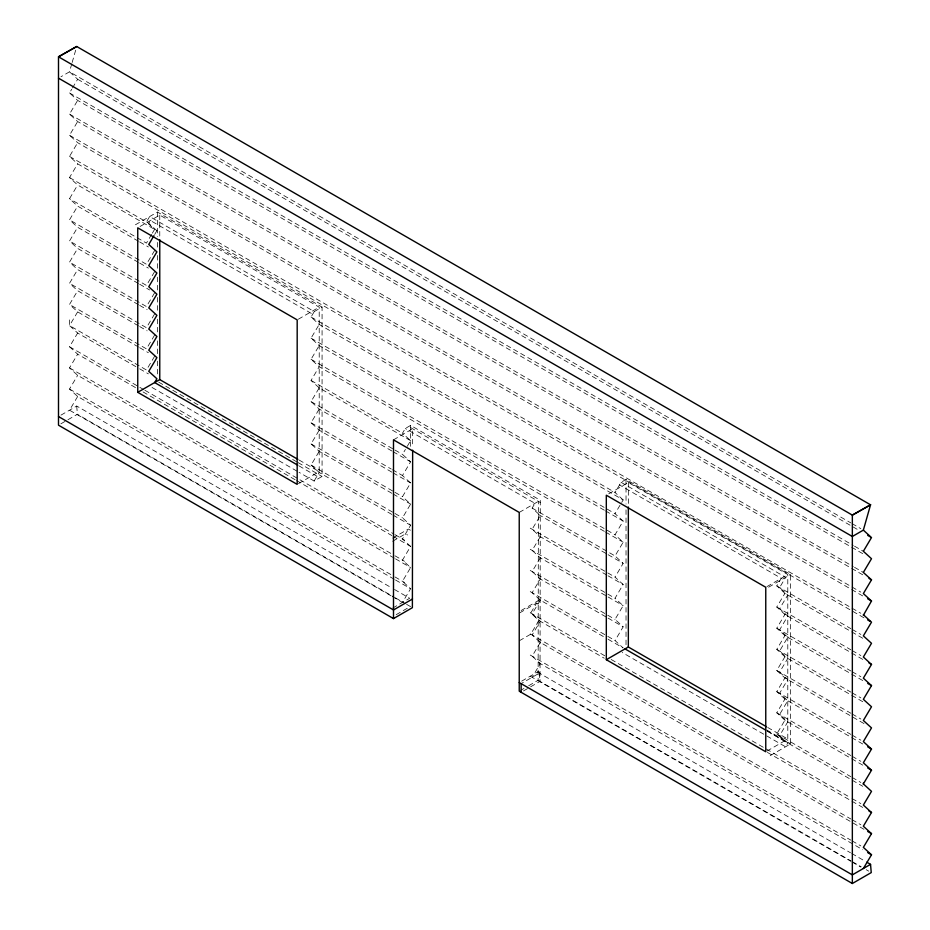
<?xml version="1.0" encoding="UTF-8"?>
<svg xmlns="http://www.w3.org/2000/svg" width="930" height="930" viewBox="0 0 930 930"><rect width="100%" height="100%" fill="white"/><g stroke="black" fill="none" stroke-linecap="round" stroke-linejoin="round"><path stroke-width="0.7" stroke-dasharray="4.65 3.49" d="M528.682 685.736L538.121 680.272L538.389 501.375M530.588 686.828L540.028 681.376L540.295 500.27L410.618 425.405L405.294 428.474L402.469 433.229L410.618 440.669L406.178 448.144M71.784 63.821L69.517 71.808L60.95 76.748M72.168 62.484L76.713 46.5M862.691 553.629L77.655 100.394L69.517 92.954L71.738 89.222M72.47 87.966L77.655 79.248L69.517 71.808L850.764 522.858M862.715 574.787L77.655 121.539L69.517 114.111L77.655 100.394M862.691 595.921L77.655 142.685L69.517 135.257L77.655 121.539M863.947 617.799L77.655 163.843L69.517 156.403L77.655 142.685M154.671 234.476L156.903 230.733L77.655 184.989L69.517 177.56L77.655 163.843M138.454 241.242L77.655 206.135L69.517 198.706L77.655 184.989M138.454 262.388L77.655 227.292L69.517 219.852L77.655 206.135M138.454 283.534L77.655 248.438L69.517 240.998L77.655 227.292M138.454 304.691L77.655 269.584L69.517 262.155L77.655 248.438M138.454 325.837L77.655 290.73L69.517 283.301L77.655 269.584M138.454 346.983L77.655 311.887L69.517 304.447L77.655 290.73M77.655 311.887L69.517 325.593L77.655 333.033L138.454 368.129M135.513 387.589L77.655 354.179L69.517 346.75L77.655 333.033M156.903 230.733L148.754 223.305L150.404 220.515L312.713 314.212M394.285 558.128L77.655 375.336L69.517 367.896L77.655 354.179M151.625 234.383L146.44 243.114L69.517 198.706M152.369 233.139L154.589 229.396L146.44 221.968L149.66 216.551L314.27 311.585L322.071 307.086L322.071 476.451L314.119 481.031L299.042 472.324M394.285 579.285L77.655 396.482L69.517 389.042L77.655 375.336M154.589 250.554L146.44 264.271L69.517 219.852M77.655 396.482L69.517 410.2L391.158 595.898M154.589 271.7L146.44 285.417L69.517 240.998M154.589 292.845L146.44 306.563L69.517 262.155M154.589 314.003L146.44 327.709L69.517 283.301M154.589 335.149L146.44 348.866L69.517 304.447M154.589 356.295L146.44 370.012L69.517 325.593L69.517 317.897M621.682 502.421L623.17 499.933L319.199 324.442L311.05 317.002L314.27 311.585M604.326 510.21L319.199 345.588L311.05 338.16L319.199 324.442M604.326 531.356L319.199 366.734L311.05 359.305L319.199 345.588M410.618 440.669L319.199 387.891L311.05 380.451L319.199 366.734M391.832 450.969L319.199 409.037L311.05 401.597L319.199 387.891M391.832 472.126L319.199 430.183L311.05 422.755L319.199 409.037M391.832 493.272L319.199 451.329L311.05 443.901L319.199 430.183M391.832 514.418L319.199 472.487L311.05 465.047L319.199 451.329M314.119 481.031L319.199 472.487M392.414 596.618L402.469 602.431L410.618 588.713L402.469 581.273L410.618 567.567L402.469 560.127L410.618 546.41L402.469 538.981L410.618 525.264L402.469 517.836L410.618 504.118L402.469 496.678L410.618 482.961L402.469 475.532L410.618 461.815L402.469 454.386L405.434 449.399M606.848 575.1L540.295 536.68L532.146 529.251L540.295 515.534L532.146 508.106L534.971 503.351L405.294 428.474M540.295 536.68L532.146 550.397L540.295 557.837L606.848 596.258M540.295 557.837L532.146 571.555L540.295 578.983L532.146 592.701L540.295 600.129L606.848 638.55M538.052 603.907L536.645 603.093L530.739 613.033L538.889 620.473L604.279 658.219M540.295 600.129L532.146 613.846L540.295 621.287L532.146 634.992L540.295 642.432L863.97 829.304M538.889 620.473L530.739 634.19L519.731 640.538M623.17 499.933L615.021 492.493L621.077 482.298L626.029 479.438L790.64 574.484L790.64 743.837L768.622 756.555M608.104 639.282L623.17 647.978L615.021 640.538L623.17 626.832L615.021 619.392L623.17 605.674L615.021 598.246L623.17 584.528L615.021 577.1L623.17 563.382L615.021 555.942L623.17 542.237L615.021 534.797L623.17 521.079L615.021 513.651L620.938 503.676M540.295 642.432L532.146 656.15L540.295 663.578L532.146 677.296M862.749 638.259L784.92 593.328L776.771 585.888L781.27 578.321L619.508 484.925M862.749 659.405L784.92 614.474L776.771 607.034L784.92 593.328M862.749 680.551L784.92 635.62L776.771 628.192L784.92 614.474M862.749 701.708L784.92 656.766L776.771 649.338L784.92 635.62M864.005 723.575L784.92 677.923L776.771 670.484L784.92 656.766M862.749 744L784.92 699.069L776.771 691.629L784.92 677.923M862.749 765.146L784.92 720.215L776.771 712.787L784.92 699.069M766.901 730.817L784.478 740.966L776.771 733.933L784.92 720.215M135.431 224.769L157.449 212.052L322.071 307.086M140.046 226.49L159.762 215.109L319.211 307.167L319.211 471.661L297.182 484.379M60.95 415.14L76.713 406.038L392.088 588.109M60.869 423.824L66.762 420.406M67.948 419.732L77.388 414.28L394.018 597.072M298.332 319.211L319.211 307.167M393.495 439.844L412.653 428.776L412.653 447.307M392.669 538.11L408.375 529.042L410.421 530.216M392.634 541.272L405.538 533.82L407.573 534.994M519.231 512.43L540.295 500.27M392.681 608.081L409.677 598.269L393.344 588.841M396.18 614.683L409.165 607.185M608.708 493.842L628.343 482.496L787.791 574.554L787.791 739.048L767.018 751.045M521.137 610.533L539.853 599.734M519.731 612.858L536.645 603.093M521.683 681.144L538.261 671.576L540.156 672.669L521.137 683.655M520.416 690.502L523.962 688.456M523.497 690.92L529.403 687.514M766.959 586.586L787.791 574.554M768.622 587.19L790.64 574.484M852.031 523.59L860.831 528.67M77.655 79.248L858.913 530.298M69.517 92.954L853.287 545.468M854.542 546.189L863.354 551.281M69.517 114.111L853.287 566.614M854.542 567.335L863.354 572.427M69.517 135.257L850.764 586.307M852.031 587.039L860.831 592.119M69.517 156.403L850.764 607.464M852.031 608.185L860.831 613.265M621.077 482.298L785.687 577.344L779.631 587.539L787.78 594.968L779.631 608.685L787.78 616.125L779.631 629.831L787.78 637.271L779.631 650.988L787.78 658.417L779.631 672.134L787.78 679.563L779.631 693.28L787.78 700.72L779.631 714.438L787.78 721.866L779.631 735.584L787.78 743.012L785.536 746.79L622.182 652.476M69.517 177.56L148.754 223.305M311.05 317.002L615.021 492.493M776.771 585.888L850.857 628.657M852.101 629.378L860.855 634.434M311.05 338.16L615.021 513.651M776.771 607.034L850.857 649.803M852.101 650.523L860.855 655.58M139.698 241.951L148.382 246.973M605.581 510.93L623.17 521.079M311.05 359.305L615.021 534.797M776.771 628.192L850.857 670.96M852.101 671.681L860.855 676.726M139.698 263.109L148.382 268.119M605.581 532.076L623.17 542.237M410.618 427.602L540.295 502.467M311.05 380.451L402.469 433.229M532.146 508.106L615.021 555.942M776.771 649.338L850.857 692.106M852.101 692.827L860.855 697.872M139.698 284.255L149.625 289.986M538.389 514.441L606.848 553.955M608.104 554.687L623.17 563.382M311.05 401.597L393.704 449.318M394.959 450.05L402.469 454.386M530.24 528.159L615.021 577.1M776.771 670.484L850.857 713.252M852.101 713.973L860.855 719.029M139.698 305.4L147.138 309.702M393.088 451.689L410.618 461.815M608.104 575.833L623.17 584.528M311.05 422.755L391.204 469.022M392.448 469.743L402.469 475.532M530.24 549.305L615.021 598.246M776.771 691.629L850.857 734.409M852.101 735.13L860.855 740.175M139.698 326.546L147.138 330.848M393.088 472.847L410.618 482.961M608.104 596.979L623.17 605.674M311.05 443.901L393.704 491.621M394.959 492.342L402.469 496.678M530.24 570.45L615.021 619.392M776.771 712.787L850.857 755.555M852.101 756.276L860.855 761.321M139.698 347.704L148.382 352.714M393.088 493.993L410.618 504.118M538.389 577.89L606.848 617.404M608.104 618.125L623.17 626.832M767.703 727.458L787.791 739.048M311.05 465.047L393.704 512.767M394.959 513.488L402.469 517.836M530.24 591.596L615.021 640.538M776.771 733.933L850.857 776.701M852.101 777.422L860.855 782.479M299.123 460.059L319.211 471.661M766.773 730.05L790.64 743.837M139.698 368.85L148.382 373.86M393.088 515.139L410.618 525.264M767.669 731.41L862.749 786.303M158.705 382.137L296.937 461.943M298.193 462.663L322.071 476.451M299.042 465.907L316.956 476.253M152.02 387.45L297.786 471.603M69.517 346.75L138.617 386.648M139.872 387.368L143.639 389.542M144.894 390.275L393.681 533.901M394.936 534.622L404.504 540.156M530.24 612.754L604.907 655.859M611.184 659.475L850.799 797.824M852.054 798.544L860.843 803.613M143.057 391.937L295.298 479.834M296.554 480.554L391.832 535.564M393.088 536.296L410.618 546.41M767.366 752.382L862.715 807.426M69.517 367.896L393.681 555.047M394.936 555.78L404.504 561.302M530.24 633.9L850.799 818.97M852.054 819.69L860.843 824.771M395.541 558.86L410.618 567.567M69.517 389.042L393.681 576.205M394.936 576.926L404.504 582.459M530.24 655.046L850.799 840.115M852.054 840.848L860.843 845.916M395.541 580.006L410.618 588.713M538.389 662.486L862.715 849.729M537.447 672.041L850.485 852.764M851.74 853.484L865.539 861.459M395.273 597.804L405.329 603.605M406.584 604.326L410.351 606.511L410.13 603.756M538.121 680.272L851.159 861.006M852.415 861.726L861.192 866.795M866.214 869.701L868.725 871.143M530.24 676.191L850.799 861.273M852.054 861.994L860.843 867.062M539.354 673.134L540.028 681.376M76.713 406.038L77.388 414.28M628.343 482.496L628.343 505.583M626.029 479.438L626.029 504.048M626.029 509.838L626.029 648.803M410.618 425.405L410.618 447.714M159.762 215.109L159.762 238.196M157.449 212.052L157.449 236.662M157.449 242.451L157.449 249.682M157.449 255.471L157.449 271.397M157.449 277.187L157.449 291.66M157.449 297.449L157.449 313.375M157.449 319.164L157.449 335.091M157.449 340.88L157.449 355.353M157.449 361.142L157.449 377.069"/><path stroke-width="1.4" d="M58.497 78.166L852.345 536.482L863.354 530.123L870.55 504.816L76.713 46.5L58.497 56.8L58.497 425.184L393.495 618.59L412.385 607.685L412.653 450.167M153.938 235.72L148.754 244.451L156.903 251.879L148.754 265.596L156.903 273.036L148.754 286.754L156.903 294.182L148.754 307.9L156.903 315.328L148.754 329.046L156.903 336.486L148.754 350.192L156.903 357.632L148.754 371.349L156.903 378.777L154.659 382.555L297.786 465.186M863.354 530.123L871.503 537.563L863.354 551.281L871.503 558.709L863.354 572.427L871.503 579.855L863.354 593.573L871.503 601.013L863.354 615.311M863.354 614.718L871.503 622.158L863.354 635.876L871.503 643.304L863.354 657.022L871.503 664.45L863.354 678.168L871.503 685.608L863.354 699.325L871.503 706.754L863.354 720.471L871.503 727.899L863.354 741.617L871.503 749.057L863.354 762.763L871.503 770.203L863.354 783.92L871.503 791.349L863.354 805.066L871.503 812.495L863.354 826.212L871.503 833.652L863.354 847.37L871.503 854.798L863.354 868.515M76.713 46.5L58.497 56.8L852.345 515.115L870.55 504.816L852.345 515.115L852.345 883.5L871.236 872.596L870.55 864.354L866.795 862.18M137.745 392.321L297.182 484.379L297.182 319.885L137.745 227.827L137.745 392.321L159.762 379.603L297.867 459.339M412.525 598.978L393.495 609.964L58.497 416.547M606.313 659.707L765.762 751.765L765.762 587.272L606.313 495.213L606.313 659.707L628.343 647.001L766.448 726.725M870.55 864.354L852.345 874.874L519.231 682.55M867.725 535.378L870.236 536.831M868.992 578.413L871.503 579.855M867.725 598.827L871.503 601.013M867.725 619.973L870.236 621.426M869.004 663.009L871.503 664.45M867.748 683.445L871.503 685.608M867.748 746.883L871.503 749.057M867.748 768.04L871.503 770.203M625.03 648.908L765.646 730.085M868.992 811.053L871.503 812.495M867.737 831.478L871.503 833.652M867.737 852.624L871.503 854.798M852.345 883.5L519.231 691.188L519.231 512.43L393.495 439.844L393.495 618.59M863.354 783.095L863.354 784.188M628.343 507.036L628.343 647.001M521.137 683.655L521.137 692.28M159.762 239.638L159.762 379.603"/></g></svg>
